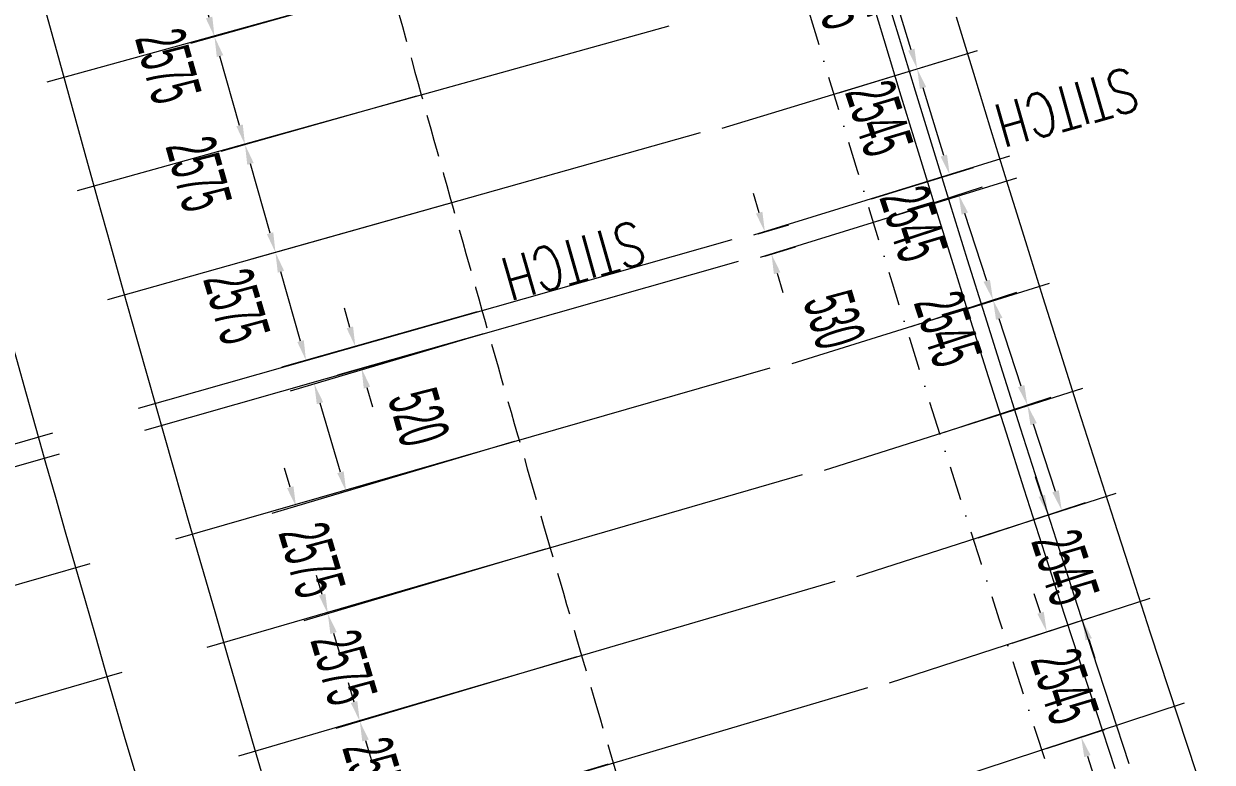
# Model space of a CAD drawing. Header units: millimetres. Extents: x 27228149 to 29012050, y 40856015 to 42918728.
# Drawn here: x 27387293 to 27414605, y 42477527 to 42494492 of the extents above; entities that cross this region are included whole.
import ezdxf

# ---------------------------------------------------------------- set-up
doc = ezdxf.new("R2010")
doc.units = ezdxf.units.MM
doc.header["$LTSCALE"] = 0.05
doc.linetypes.add('DGN Style 3', pattern=[27349.722329, 19535.51595, -7814.20638])
doc.linetypes.add('DGN Style 4', pattern=[31276.361035, 15628.41276, -7814.20638, 19.535516, -7814.20638])
doc.layers.get('Defpoints').update_dxf_attribs({"lineweight": 0})
for name, color, linetype, lineweight in [('InnerEdge_NB', 7, 'Continuous', 0), ('InnerEdge_SB', 7, 'Continuous', 0), ('OuterEdge_SBRamp', 7, 'Continuous', 0), ('PlacementCurve_NB', 1, 'DGN Style 3', 0), ('PlacementCurve_SB', 1, 'DGN Style 3', 0), ('PlacementCurve_SBRamp', 1, 'DGN Style 3', 0), ('S-_ANOT----_A-', 7, 'Continuous', 0), ('S-_ANOT----_T-', 7, 'Continuous', 0), ('S-_SEG-----_E-NB', 3, 'Continuous', 13), ('S-_SEG-----_E-SB', 3, 'Continuous', 13), ('S-_SEG-----_E-SBRamp', 3, 'Continuous', 13), ('S-_WALLLBW-_E-', 40, 'Continuous', 13)]:
    doc.layers.add(name, color=color, linetype=linetype, lineweight=lineweight)
doc.styles.add('Styletxt', font='txt.shx')
doc.styles.add('StyleWORKING', font='WORKING.shx')
doc.dimstyles.new('dim300', dxfattribs={"dimtxt": 750, "dimasz": 750, "dimexe": 375, "dimexo": 375, "dimgap": 375, "dimtad": 1, "dimdec": 0, "dimzin": 11, "dimdsep": 46, "dimtxsty": 'StyleWORKING', "dimsah": 1, "dimcen": 0.09, "dimclrd": 7, "dimclre": 7, "dimadec": 4, "dimazin": 3, "dimtfac": 1, "dimtdec": 0, "dimtmove": 0, "dimatfit": 3, "dimfxl": 1, "dimtolj": 1, "dimtzin": 0, "dimlwd": 0, "dimlwe": 0, "dimarcsym": 0})

# ---------------------------------------------------------------- blocks, each defined once
blk = doc.blocks.new('*D137')
at = {"layer": 'Defpoints', "color": 0, "linetype": 'Continuous', "transparency": 16777216}
for p in [(27407077, 42495889), (27405177, 42495305), (27405916, 42492870)]:
    blk.add_point(p, dxfattribs=at)
at = {"layer": 'S-_ANOT----_A-', "linetype": 'Continuous', "transparency": 16777216}
for p, q in [((27405287, 42495339), (27407627, 42496058)), ((27406026, 42492904), (27408374, 42493625))]:
    blk.add_line(p, q, dxfattribs=at)
at = {"layer": 'S-_ANOT----_A-', "color": 7, "linetype": 'Continuous', "lineweight": 0, "transparency": 16777216}
blk.add_line((27407690, 42493896), (27407212, 42495449), dxfattribs=at)
at = {"layer": 'S-_ANOT----_A-', "color": 7, "linetype": 'Continuous', "transparency": 16777216}
for points in [[(27407285, 42495472), (27407139, 42495427), (27407077, 42495889)], [(27407763, 42493919), (27407616, 42493874), (27407825, 42493456)]]:
    blk.add_solid(points, dxfattribs=at)
at = {"layer": 'S-_ANOT----_A-', "color": 0, "linetype": 'Continuous', "transparency": 16777216, "insert": (27405275, 42497667), "char_height": 1150, "attachment_point": 5, "rotation": 287.084, "style": 'StyleWORKING'}
blk.add_mtext('\\A1;{\\W0.47826;\\C0;2545}', dxfattribs=at)
blk = doc.blocks.new('*D138')
at = {"layer": 'Defpoints', "color": 0, "linetype": 'Continuous', "transparency": 16777216}
for p in [(27408777, 42490570), (27406821, 42489931), (27407578, 42487501)]:
    blk.add_point(p, dxfattribs=at)
at = {"layer": 'S-_ANOT----_A-', "linetype": 'Continuous', "transparency": 16777216}
for p, q in [((27406930, 42489966), (27409323, 42490748)), ((27407688, 42487537), (27410114, 42488329))]:
    blk.add_line(p, q, dxfattribs=at)
at = {"layer": 'S-_ANOT----_A-', "color": 7, "linetype": 'Continuous', "lineweight": 0, "transparency": 16777216}
blk.add_line((27409424, 42488588), (27408919, 42490133), dxfattribs=at)
at = {"layer": 'S-_ANOT----_A-', "color": 7, "linetype": 'Continuous', "transparency": 16777216}
for points in [[(27408992, 42490156), (27408847, 42490109), (27408777, 42490570)], [(27409497, 42488612), (27409351, 42488564), (27409567, 42488151)]]:
    blk.add_solid(points, dxfattribs=at)
at = {"layer": 'S-_ANOT----_A-', "color": 0, "linetype": 'Continuous', "transparency": 16777216, "insert": (27406950, 42492318), "char_height": 1150, "attachment_point": 5, "rotation": 288.0964, "style": 'StyleWORKING'}
blk.add_mtext('\\A1;{\\W0.47826;\\C0;2545}', dxfattribs=at)
blk = doc.blocks.new('*D139')
at = {"layer": 'Defpoints', "color": 0, "linetype": 'Continuous', "transparency": 16777216}
for p in [(27409567, 42488151), (27407578, 42487501), (27408344, 42485074)]:
    blk.add_point(p, dxfattribs=at)
at = {"layer": 'S-_ANOT----_A-', "linetype": 'Continuous', "transparency": 16777216}
for p, q in [((27407688, 42487537), (27410114, 42488329)), ((27408453, 42485110), (27410904, 42485911))]:
    blk.add_line(p, q, dxfattribs=at)
at = {"layer": 'S-_ANOT----_A-', "color": 7, "linetype": 'Continuous', "lineweight": 0, "transparency": 16777216}
blk.add_line((27410215, 42486169), (27409710, 42487714), dxfattribs=at)
at = {"layer": 'S-_ANOT----_A-', "color": 7, "linetype": 'Continuous', "transparency": 16777216}
for points in [[(27409783, 42487737), (27409637, 42487690), (27409567, 42488151)], [(27410288, 42486193), (27410142, 42486145), (27410358, 42485732)]]:
    blk.add_solid(points, dxfattribs=at)
at = {"layer": 'S-_ANOT----_A-', "color": 0, "linetype": 'Continuous', "transparency": 16777216, "insert": (27407741, 42489899), "char_height": 1150, "attachment_point": 5, "rotation": 288.0964, "style": 'StyleWORKING'}
blk.add_mtext('\\A1;{\\W0.47826;\\C0;2545}', dxfattribs=at)
blk = doc.blocks.new('*D140')
at = {"layer": 'Defpoints', "color": 0, "linetype": 'Continuous', "transparency": 16777216}
for p in [(27410358, 42485732), (27408344, 42485074), (27409118, 42482650)]:
    blk.add_point(p, dxfattribs=at)
at = {"layer": 'S-_ANOT----_A-', "linetype": 'Continuous', "transparency": 16777216}
for p, q in [((27408453, 42485110), (27410904, 42485911)), ((27409228, 42482685), (27411695, 42483491))]:
    blk.add_line(p, q, dxfattribs=at)
at = {"layer": 'S-_ANOT----_A-', "color": 7, "linetype": 'Continuous', "lineweight": 0, "transparency": 16777216}
blk.add_line((27411005, 42483750), (27410500, 42485295), dxfattribs=at)
at = {"layer": 'S-_ANOT----_A-', "color": 7, "linetype": 'Continuous', "transparency": 16777216}
for points in [[(27410573, 42485318), (27410428, 42485271), (27410358, 42485732)], [(27411078, 42483774), (27410932, 42483726), (27411148, 42483313)]]:
    blk.add_solid(points, dxfattribs=at)
at = {"layer": 'S-_ANOT----_A-', "color": 0, "linetype": 'Continuous', "transparency": 16777216, "insert": (27408531, 42487480), "char_height": 1150, "attachment_point": 5, "rotation": 288.0964, "style": 'StyleWORKING'}
blk.add_mtext('\\A1;{\\W0.47826;\\C0;2545}', dxfattribs=at)
blk = doc.blocks.new('*D141')
at = {"layer": 'Defpoints', "color": 0, "linetype": 'Continuous', "transparency": 16777216}
for p in [(27409118, 42482650), (27411623, 42480791), (27409900, 42480228)]:
    blk.add_point(p, dxfattribs=at)
at = {"layer": 'S-_ANOT----_A-', "color": 7, "linetype": 'Continuous', "lineweight": 0, "transparency": 16777216}
for p, q in [((27410690, 42483647), (27410547, 42484084)), ((27411766, 42480353), (27411909, 42479916))]:
    blk.add_line(p, q, dxfattribs=at)
at = {"layer": 'S-_ANOT----_A-', "linetype": 'Continuous', "transparency": 16777216}
for p, q in [((27409228, 42482685), (27411379, 42483388)), ((27410010, 42480263), (27412170, 42480969))]:
    blk.add_line(p, q, dxfattribs=at)
at = {"layer": 'S-_ANOT----_A-', "color": 7, "linetype": 'Continuous', "transparency": 16777216}
for points in [[(27410763, 42483671), (27410617, 42483623), (27410833, 42483210)], [(27411839, 42480377), (27411693, 42480330), (27411623, 42480791)]]:
    blk.add_solid(points, dxfattribs=at)
at = {"layer": 'S-_ANOT----_A-', "color": 0, "linetype": 'Continuous', "transparency": 16777216, "insert": (27411229, 42482001), "char_height": 1150, "attachment_point": 5, "rotation": 288.0964, "style": 'StyleWORKING'}
blk.add_mtext('\\A1;{\\W0.47826;\\C0;2545}', dxfattribs=at)
blk = doc.blocks.new('*D327')
at = {"layer": 'Defpoints', "color": 0, "linetype": 'Continuous', "transparency": 16777216}
for p in [(27395060, 42497825), (27390977, 42496671), (27395742, 42495342)]:
    blk.add_point(p, dxfattribs=at)
at = {"layer": 'S-_ANOT----_A-', "linetype": 'Continuous', "transparency": 16777216}
for p, q in [((27394950, 42497794), (27390423, 42496514)), ((27395631, 42495311), (27391124, 42494036))]:
    blk.add_line(p, q, dxfattribs=at)
at = {"layer": 'S-_ANOT----_A-', "color": 7, "linetype": 'Continuous', "lineweight": 0, "transparency": 16777216}
blk.add_line((27391552, 42494635), (27391102, 42496228), dxfattribs=at)
at = {"layer": 'S-_ANOT----_A-', "color": 7, "linetype": 'Continuous', "transparency": 16777216}
for points in [[(27391176, 42496249), (27391028, 42496207), (27390977, 42496671)], [(27391626, 42494656), (27391478, 42494615), (27391677, 42494193)]]:
    blk.add_solid(points, dxfattribs=at)
at = {"layer": 'S-_ANOT----_A-', "color": 0, "linetype": 'Continuous', "transparency": 16777216, "insert": (27389211, 42498476), "char_height": 1150, "attachment_point": 5, "rotation": 285.7881, "style": 'StyleWORKING'}
blk.add_mtext('\\A1;{\\W0.47826;\\C0;2575}', dxfattribs=at)
blk = doc.blocks.new('*D328')
at = {"layer": 'Defpoints', "color": 0, "linetype": 'Continuous', "transparency": 16777216}
for p in [(27395742, 42495342), (27391677, 42494193), (27396430, 42492861)]:
    blk.add_point(p, dxfattribs=at)
at = {"layer": 'S-_ANOT----_A-', "linetype": 'Continuous', "transparency": 16777216}
for p, q in [((27395631, 42495311), (27391124, 42494036)), ((27396319, 42492829), (27391825, 42491559))]:
    blk.add_line(p, q, dxfattribs=at)
at = {"layer": 'S-_ANOT----_A-', "color": 7, "linetype": 'Continuous', "lineweight": 0, "transparency": 16777216}
blk.add_line((27392253, 42492158), (27391802, 42493750), dxfattribs=at)
at = {"layer": 'S-_ANOT----_A-', "color": 7, "linetype": 'Continuous', "transparency": 16777216}
for points in [[(27391876, 42493771), (27391729, 42493729), (27391677, 42494193)], [(27392326, 42492179), (27392179, 42492137), (27392378, 42491715)]]:
    blk.add_solid(points, dxfattribs=at)
at = {"layer": 'S-_ANOT----_A-', "color": 0, "linetype": 'Continuous', "transparency": 16777216, "insert": (27389912, 42495999), "char_height": 1150, "attachment_point": 5, "rotation": 285.7881, "style": 'StyleWORKING'}
blk.add_mtext('\\A1;{\\W0.47826;\\C0;2575}', dxfattribs=at)
blk = doc.blocks.new('*D329')
at = {"layer": 'Defpoints', "color": 0, "linetype": 'Continuous', "transparency": 16777216}
for p in [(27396430, 42492861), (27392378, 42491715), (27397124, 42490381)]:
    blk.add_point(p, dxfattribs=at)
at = {"layer": 'S-_ANOT----_A-', "linetype": 'Continuous', "transparency": 16777216}
for p, q in [((27396319, 42492829), (27391825, 42491559)), ((27397013, 42490350), (27392525, 42489081))]:
    blk.add_line(p, q, dxfattribs=at)
at = {"layer": 'S-_ANOT----_A-', "color": 7, "linetype": 'Continuous', "lineweight": 0, "transparency": 16777216}
blk.add_line((27392953, 42489680), (27392503, 42491272), dxfattribs=at)
at = {"layer": 'S-_ANOT----_A-', "color": 7, "linetype": 'Continuous', "transparency": 16777216}
for points in [[(27392577, 42491293), (27392429, 42491252), (27392378, 42491715)], [(27393027, 42489701), (27392880, 42489659), (27393078, 42489237)]]:
    blk.add_solid(points, dxfattribs=at)
at = {"layer": 'S-_ANOT----_A-', "color": 0, "linetype": 'Continuous', "transparency": 16777216, "insert": (27390612, 42493521), "char_height": 1150, "attachment_point": 5, "rotation": 285.7881, "style": 'StyleWORKING'}
blk.add_mtext('\\A1;{\\W0.47826;\\C0;2575}', dxfattribs=at)
blk = doc.blocks.new('*D330')
at = {"layer": 'Defpoints', "color": 0, "linetype": 'Continuous', "transparency": 16777216}
for p in [(27397967, 42487403), (27393970, 42486216), (27398675, 42484928)]:
    blk.add_point(p, dxfattribs=at)
at = {"layer": 'S-_ANOT----_A-', "linetype": 'Continuous', "transparency": 16777216}
for p, q in [((27397857, 42487371), (27393418, 42486052)), ((27398565, 42484895), (27394152, 42483584))]:
    blk.add_line(p, q, dxfattribs=at)
at = {"layer": 'S-_ANOT----_A-', "color": 7, "linetype": 'Continuous', "lineweight": 0, "transparency": 16777216}
blk.add_line((27394572, 42484188), (27394101, 42485775), dxfattribs=at)
at = {"layer": 'S-_ANOT----_A-', "color": 7, "linetype": 'Continuous', "transparency": 16777216}
for points in [[(27394174, 42485797), (27394027, 42485753), (27393970, 42486216)], [(27394645, 42484210), (27394498, 42484167), (27394703, 42483747)]]:
    blk.add_solid(points, dxfattribs=at)
at = {"layer": 'S-_ANOT----_A-', "color": 0, "linetype": 'Continuous', "transparency": 16777216, "insert": (27392185, 42487999), "char_height": 1150, "attachment_point": 5, "rotation": 286.5479, "style": 'StyleWORKING'}
blk.add_mtext('\\A1;{\\W0.47826;\\C0;2575}', dxfattribs=at)
blk = doc.blocks.new('*D331')
at = {"layer": 'Defpoints', "color": 0, "linetype": 'Continuous', "transparency": 16777216}
for p in [(27398675, 42484928), (27393548, 42483404), (27399390, 42482454)]:
    blk.add_point(p, dxfattribs=at)
at = {"layer": 'S-_ANOT----_A-', "linetype": 'Continuous', "transparency": 16777216}
for p, q in [((27398565, 42484895), (27392997, 42483241)), ((27399279, 42482421), (27393731, 42480772))]:
    blk.add_line(p, q, dxfattribs=at)
at = {"layer": 'S-_ANOT----_A-', "color": 7, "linetype": 'Continuous', "lineweight": 0, "transparency": 16777216}
for p, q in [((27393417, 42483845), (27393286, 42484286)), ((27394413, 42480495), (27394544, 42480054))]:
    blk.add_line(p, q, dxfattribs=at)
at = {"layer": 'S-_ANOT----_A-', "color": 7, "linetype": 'Continuous', "transparency": 16777216}
for points in [[(27393491, 42483867), (27393344, 42483823), (27393548, 42483404)], [(27394486, 42480517), (27394339, 42480473), (27394282, 42480936)]]:
    blk.add_solid(points, dxfattribs=at)
at = {"layer": 'S-_ANOT----_A-', "color": 0, "linetype": 'Continuous', "transparency": 16777216, "insert": (27393916, 42482171), "char_height": 1150, "attachment_point": 5, "rotation": 286.5479, "style": 'StyleWORKING'}
blk.add_mtext('\\A1;{\\W0.47826;\\C0;2575}', dxfattribs=at)
blk = doc.blocks.new('*D332')
at = {"layer": 'Defpoints', "color": 0, "linetype": 'Continuous', "transparency": 16777216}
for p in [(27399390, 42482454), (27394282, 42480936), (27400110, 42479982)]:
    blk.add_point(p, dxfattribs=at)
at = {"layer": 'S-_ANOT----_A-', "linetype": 'Continuous', "transparency": 16777216}
for p, q in [((27399279, 42482421), (27393731, 42480772)), ((27400000, 42479949), (27394464, 42478304))]:
    blk.add_line(p, q, dxfattribs=at)
at = {"layer": 'S-_ANOT----_A-', "color": 7, "linetype": 'Continuous', "lineweight": 0, "transparency": 16777216}
for p, q in [((27394151, 42481377), (27394020, 42481818)), ((27395146, 42478027), (27395277, 42477586))]:
    blk.add_line(p, q, dxfattribs=at)
at = {"layer": 'S-_ANOT----_A-', "color": 7, "linetype": 'Continuous', "transparency": 16777216}
for points in [[(27394224, 42481399), (27394077, 42481355), (27394282, 42480936)], [(27395220, 42478049), (27395073, 42478005), (27395015, 42478468)]]:
    blk.add_solid(points, dxfattribs=at)
at = {"layer": 'S-_ANOT----_A-', "color": 0, "linetype": 'Continuous', "transparency": 16777216, "insert": (27394650, 42479702), "char_height": 1150, "attachment_point": 5, "rotation": 286.5479, "style": 'StyleWORKING'}
blk.add_mtext('\\A1;{\\W0.47826;\\C0;2575}', dxfattribs=at)
blk = doc.blocks.new('*D333')
at = {"layer": 'Defpoints', "color": 0, "linetype": 'Continuous', "transparency": 16777216}
for p in [(27400110, 42479982), (27395015, 42478468), (27400838, 42477512)]:
    blk.add_point(p, dxfattribs=at)
at = {"layer": 'S-_ANOT----_A-', "linetype": 'Continuous', "transparency": 16777216}
for p, q in [((27400000, 42479949), (27394464, 42478304)), ((27400727, 42477479), (27395197, 42475836))]:
    blk.add_line(p, q, dxfattribs=at)
at = {"layer": 'S-_ANOT----_A-', "color": 7, "linetype": 'Continuous', "lineweight": 0, "transparency": 16777216}
for p, q in [((27394884, 42478909), (27394753, 42479350)), ((27395880, 42475559), (27396011, 42475118))]:
    blk.add_line(p, q, dxfattribs=at)
at = {"layer": 'S-_ANOT----_A-', "color": 7, "linetype": 'Continuous', "transparency": 16777216}
for points in [[(27394958, 42478931), (27394811, 42478887), (27395015, 42478468)], [(27395953, 42475580), (27395806, 42475537), (27395748, 42475999)]]:
    blk.add_solid(points, dxfattribs=at)
at = {"layer": 'S-_ANOT----_A-', "color": 0, "linetype": 'Continuous', "transparency": 16777216, "insert": (27395383, 42477234), "char_height": 1150, "attachment_point": 5, "rotation": 286.5479, "style": 'StyleWORKING'}
blk.add_mtext('\\A1;{\\W0.47826;\\C0;2575}', dxfattribs=at)
blk = doc.blocks.new('*D958')
at = {"layer": 'Defpoints', "color": 0, "linetype": 'Continuous', "transparency": 16777216}
for p in [(27397825, 42487903), (27397967, 42487403), (27394913, 42487075)]:
    blk.add_point(p, dxfattribs=at)
at = {"layer": 'S-_ANOT----_A-', "linetype": 'Continuous', "transparency": 16777216}
for p, q in [((27397714, 42487872), (27394360, 42486918)), ((27397856, 42487372), (27394502, 42486418))]:
    blk.add_line(p, q, dxfattribs=at)
at = {"layer": 'S-_ANOT----_A-', "color": 7, "linetype": 'Continuous', "lineweight": 0, "transparency": 16777216}
for p, q in [((27394787, 42487518), (27394661, 42487960)), ((27395181, 42486133), (27395307, 42485690))]:
    blk.add_line(p, q, dxfattribs=at)
at = {"layer": 'S-_ANOT----_A-', "color": 7, "linetype": 'Continuous', "transparency": 16777216}
for points in [[(27394861, 42487538), (27394713, 42487497), (27394913, 42487075)], [(27395255, 42486154), (27395107, 42486112), (27395055, 42486575)]]:
    blk.add_solid(points, dxfattribs=at)
at = {"layer": 'S-_ANOT----_A-', "color": 0, "linetype": 'Continuous', "transparency": 16777216, "insert": (27396370, 42485453), "char_height": 1150, "attachment_point": 5, "rotation": 285.8761, "style": 'StyleWORKING'}
blk.add_mtext('\\A1;{\\W0.47826;\\C0;520}', dxfattribs=at)
blk = doc.blocks.new('*D959')
at = {"layer": 'Defpoints', "color": 0, "linetype": 'Continuous', "transparency": 16777216}
for p in [(27404062, 42489633), (27404325, 42489711), (27404213, 42489125)]:
    blk.add_point(p, dxfattribs=at)
at = {"layer": 'S-_ANOT----_A-', "color": 7, "linetype": 'Continuous', "lineweight": 0, "transparency": 16777216}
for p, q in [((27404194, 42490152), (27404063, 42490593)), ((27404607, 42488762), (27404738, 42488321))]:
    blk.add_line(p, q, dxfattribs=at)
at = {"layer": 'S-_ANOT----_A-', "linetype": 'Continuous', "transparency": 16777216}
for p, q in [((27404172, 42489666), (27404876, 42489875)), ((27404323, 42489157), (27405027, 42489366))]:
    blk.add_line(p, q, dxfattribs=at)
at = {"layer": 'S-_ANOT----_A-', "color": 7, "linetype": 'Continuous', "transparency": 16777216}
for points in [[(27404267, 42490174), (27404120, 42490130), (27404325, 42489711)], [(27404680, 42488783), (27404533, 42488740), (27404476, 42489203)]]:
    blk.add_solid(points, dxfattribs=at)
at = {"layer": 'S-_ANOT----_A-', "color": 0, "linetype": 'Continuous', "transparency": 16777216, "insert": (27405921, 42487690), "char_height": 1150, "attachment_point": 5, "rotation": 286.5385, "style": 'StyleWORKING'}
blk.add_mtext('\\A1;{\\W0.47826;\\C0;530}', dxfattribs=at)
blk = doc.blocks.new('*D1016')
at = {"layer": 'Defpoints', "color": 0, "linetype": 'Continuous', "transparency": 16777216}
for p in [(27407825, 42493456), (27405916, 42492870), (27406664, 42490437)]:
    blk.add_point(p, dxfattribs=at)
at = {"layer": 'S-_ANOT----_A-', "linetype": 'Continuous', "transparency": 16777216}
for p, q in [((27406026, 42492904), (27408374, 42493625)), ((27406774, 42490471), (27409122, 42491193))]:
    blk.add_line(p, q, dxfattribs=at)
at = {"layer": 'S-_ANOT----_A-', "color": 7, "linetype": 'Continuous', "lineweight": 0, "transparency": 16777216}
blk.add_line((27408437, 42491463), (27407960, 42493017), dxfattribs=at)
at = {"layer": 'S-_ANOT----_A-', "color": 7, "linetype": 'Continuous', "transparency": 16777216}
for points in [[(27408033, 42493039), (27407887, 42492994), (27407825, 42493456)], [(27408510, 42491486), (27408364, 42491441), (27408572, 42491024)]]:
    blk.add_solid(points, dxfattribs=at)
at = {"layer": 'S-_ANOT----_A-', "color": 0, "linetype": 'Continuous', "transparency": 16777216, "insert": (27406023, 42495235), "char_height": 1150, "attachment_point": 5, "rotation": 287.084, "style": 'StyleWORKING'}
blk.add_mtext('\\A1;{\\W0.47826;\\C0;2545}', dxfattribs=at)
blk = doc.blocks.new('*D1017')
at = {"layer": 'Defpoints', "color": 0, "linetype": 'Continuous', "transparency": 16777216}
for p in [(27410803, 42480523), (27409900, 42480228), (27410691, 42477809)]:
    blk.add_point(p, dxfattribs=at)
at = {"layer": 'S-_ANOT----_A-', "color": 7, "linetype": 'Continuous', "lineweight": 0, "transparency": 16777216}
for p, q in [((27410660, 42480960), (27410517, 42481397)), ((27411737, 42477666), (27411880, 42477229))]:
    blk.add_line(p, q, dxfattribs=at)
at = {"layer": 'S-_ANOT----_A-', "linetype": 'Continuous', "transparency": 16777216}
for p, q in [((27410010, 42480263), (27411350, 42480701)), ((27410800, 42477844), (27412140, 42478282))]:
    blk.add_line(p, q, dxfattribs=at)
at = {"layer": 'S-_ANOT----_A-', "color": 7, "linetype": 'Continuous', "transparency": 16777216}
for points in [[(27410733, 42480984), (27410587, 42480936), (27410803, 42480523)], [(27411809, 42477690), (27411664, 42477643), (27411594, 42478104)]]:
    blk.add_solid(points, dxfattribs=at)
at = {"layer": 'S-_ANOT----_A-', "color": 0, "linetype": 'Continuous', "transparency": 16777216, "insert": (27411214, 42479272), "char_height": 1150, "attachment_point": 5, "rotation": 288.0964, "style": 'StyleWORKING'}
blk.add_mtext('\\A1;{\\W0.47826;\\C0;2545}', dxfattribs=at)
blk = doc.blocks.new('*D1071')
at = {"layer": 'Defpoints', "color": 0, "linetype": 'Continuous', "transparency": 16777216}
for p in [(27397124, 42490381), (27393078, 42489237), (27397825, 42487903)]:
    blk.add_point(p, dxfattribs=at)
at = {"layer": 'S-_ANOT----_A-', "linetype": 'Continuous', "transparency": 16777216}
for p, q in [((27397013, 42490350), (27392525, 42489081)), ((27397714, 42487872), (27393226, 42486603))]:
    blk.add_line(p, q, dxfattribs=at)
at = {"layer": 'S-_ANOT----_A-', "color": 7, "linetype": 'Continuous', "lineweight": 0, "transparency": 16777216}
blk.add_line((27393654, 42487202), (27393204, 42488795), dxfattribs=at)
at = {"layer": 'S-_ANOT----_A-', "color": 7, "linetype": 'Continuous', "transparency": 16777216}
for points in [[(27393277, 42488815), (27393130, 42488774), (27393078, 42489237)], [(27393728, 42487223), (27393580, 42487181), (27393779, 42486759)]]:
    blk.add_solid(points, dxfattribs=at)
at = {"layer": 'S-_ANOT----_A-', "color": 0, "linetype": 'Continuous', "transparency": 16777216, "insert": (27391313, 42491043), "char_height": 1150, "attachment_point": 5, "rotation": 285.7881, "style": 'StyleWORKING'}
blk.add_mtext('\\A1;{\\W0.47826;\\C0;2575}', dxfattribs=at)

msp = doc.modelspace()

# ---------------------------------------------------------------- linework, layer by layer
at = {"layer": 'InnerEdge_NB'}
msp.add_lwpolyline([(27283724.5, 42878514.7, -0.0568157), (27345588.8, 42682480.7), (27368075.3, 42566916.3, 0.0263705), (27393633.3, 42464653, 0.0426618), (27458420.2, 42303807.1, 0.1075608), (27699785.7, 42006839.6, 0.026969), (27783127.3, 41947329.2), (27839783.5, 41911319.6)], format="xyb", dxfattribs=at)
at = {"layer": 'InnerEdge_SB', "extrusion": (0, 0, -1)}
msp.add_lwpolyline([(-27784629.2, 41949692.3, 0.026969), (-27701533.2, 42009027.3, 0.1075608), (-27460918.9, 42305070.6, 0.0691101), (-27370363.7, 42569291.8)], format="xyb", dxfattribs=at)
at = {"layer": 'OuterEdge_SBRamp', "flags": 128}
msp.add_lwpolyline([(27403240.3, 42507095.9), (27403611.4, 42505796.3), (27403984.9, 42504497.5), (27404360.7, 42503199.3), (27404738.9, 42501901.7), (27405119.4, 42500604.9), (27405502.2, 42499308.7), (27405887.4, 42498013.3), (27406274.9, 42496718.5), (27406664.7, 42495424.5), (27407056.9, 42494131.1), (27407451.4, 42492838.5), (27407848.2, 42491546.5), (27408247.4, 42490255.3), (27408648.9, 42488964.8), (27409052.7, 42487675), (27409458.8, 42486386), (27409867.2, 42485097.7), (27410278, 42483810.1), (27410691.1, 42482523.3), (27411106.5, 42481237.2), (27411524.2, 42479951.9), (27411944.3, 42478667.3), (27412366.6, 42477383.5)], dxfattribs=at)
at = {"layer": 'PlacementCurve_NB'}
msp.add_lwpolyline([(27288809.3, 42846343.4, -0.0480477), (27337834.2, 42680971.8), (27359958.8, 42567267.3, 0.0690894), (27451045.4, 42301107.2, 0.1079959), (27694979, 42000696.1, 0.0193193), (27725549.4, 41977271, 0.0146476), (27778701.6, 41940923.9), (27835716.4, 41904662.4)], format="xyb", dxfattribs=at)
at = {"layer": 'PlacementCurve_SB'}
msp.add_lwpolyline([(27305541.4, 42854039, -0.0482858), (27355899.2, 42684467.3), (27377998.9, 42570890.3, 0.0688708), (27467496.8, 42309348.2, 0.1110949), (27715510, 42007942.3, 0.028125), (27802629.8, 41947720.4), (27845874.9, 41921290)], format="xyb", dxfattribs=at)
at = {"layer": 'PlacementCurve_SBRamp', "linetype": 'DGN Style 4', "extrusion": (0, 0, -1), "flags": 128}
msp.add_lwpolyline([(-27411245.5, 42476122.5), (-27410557.9, 42478212.6), (-27410137.1, 42479499.7), (-27409718.5, 42480787.5), (-27409302.3, 42482076.1), (-27408888.4, 42483365.4), (-27408476.9, 42484655.5), (-27408067.6, 42485946.3), (-27407660.7, 42487237.8), (-27407256.1, 42488530.1), (-27406853.9, 42489823.1), (-27406453.9, 42491116.9), (-27406056.3, 42492411.3), (-27405661.1, 42493706.5), (-27405268.1, 42495002.4), (-27404877.5, 42496298.9), (-27404489.3, 42497596.2), (-27404103.4, 42498894.2), (-27403719.8, 42500192.9), (-27403338.6, 42501492.2), (-27402959.7, 42502792.3), (-27402583.1, 42504093), (-27402208.9, 42505394.4), (-27401837, 42506696.5), (-27401467.5, 42507999.2), (-27401100.3, 42509302.6), (-27400735.5, 42510606.7), (-27400373.1, 42511911.4), (-27400012.9, 42513216.8), (-27399655.2, 42514522.8), (-27399299.8, 42515829.5), (-27398946.7, 42517136.8), (-27398596, 42518444.7), (-27398247.7, 42519753.3), (-27397901.7, 42521062.5), (-27397558.1, 42522372.3), (-27397216.8, 42523682.7), (-27396877.9, 42524993.8), (-27396541.4, 42526305.4), (-27396207.2, 42527617.7), (-27395875.4, 42528930.5), (-27395545.9, 42530244), (-27395218.9, 42531558), (-27394894.2, 42532872.6), (-27394571.8, 42534187.8), (-27394251.9, 42535503.6), (-27393934.3, 42536820), (-27393619, 42538136.9), (-27393306.2, 42539454.4), (-27392995.7, 42540772.5), (-27392687.6, 42542091.1), (-27392381.9, 42543410.3), (-27392078.5, 42544730), (-27391777.6, 42546050.3), (-27391479, 42547371.1), (-27391182.8, 42548692.4), (-27390888.9, 42550014.3), (-27390597.5, 42551336.7), (-27390308.4, 42552659.6), (-27390021.8, 42553983.1), (-27389737.5, 42555307), (-27389455.6, 42556631.5), (-27389176.3, 42557955.2)], dxfattribs=at)
at = {"layer": 'S-_SEG-----_E-NB'}
for p, q in [((27372112, 42480589.5), (27387964.7, 42485093.1)), ((27388103.8, 42484603.4), (27372253.3, 42480091.8)), ((27372981.6, 42477542.5), (27388820.4, 42482094.6)), ((27389543.6, 42479587.8), (27373716.5, 42474995))]:
    msp.add_line(p, q, dxfattribs=at)
at = {"layer": 'S-_SEG-----_E-SB'}
for p, q in [((27387831.1, 42493159.8), (27401418.6, 42496908.1)), ((27388524.6, 42490658.2), (27402128.3, 42494448.4)), ((27389224.4, 42488158.4), (27402845.2, 42491990.8)), ((27389930.6, 42485660.3), (27403569.5, 42489535.4)), ((27390073.9, 42485156.4), (27403716.5, 42489040.1)), ((27390787.7, 42482660.5), (27404449.5, 42486587.5)), ((27391508, 42480166.5), (27405189.8, 42484137)), ((27392234.6, 42477674.3), (27405937.3, 42481688.9)), ((27392967.6, 42475184), (27406692.1, 42479243))]:
    msp.add_line(p, q, dxfattribs=at)
at = {"layer": 'S-_SEG-----_E-SBRamp'}
for p, q in [((27409205.6, 42493873.7), (27403339.2, 42492083.4)), ((27409949.6, 42491452.9), (27404062.1, 42489632.9)), ((27410106.2, 42490946.3), (27404213.1, 42489124.5)), ((27410860.2, 42488528.5), (27404944.9, 42486676.5)), ((27411622.4, 42486113.3), (27405684, 42484230.6)), ((27412392.6, 42483700.7), (27406430.4, 42481786.7)), ((27413171.1, 42481290.7), (27407184.1, 42479344.9)), ((27413957.6, 42478883.3), (27407945, 42476905.2))]:
    msp.add_line(p, q, dxfattribs=at)
at = {"layer": 'S-_WALLLBW-_E-', "flags": 128}
for points in [[(27412699, 42477493.1), (27412276.8, 42478776.4), (27411857, 42480060.3), (27411439.5, 42481345.1), (27411024.2, 42482630.5), (27410611.3, 42483916.8), (27410200.8, 42485203.7), (27409792.5, 42486491.5), (27409386.6, 42487779.9), (27408983, 42489069.1), (27408581.7, 42490359), (27408182.7, 42491649.6), (27407786.1, 42492940.9), (27407391.8, 42494233), (27406999.8, 42495525.7), (27406610.1, 42496819.2), (27406222.8, 42498113.3), (27405837.8, 42499408.2), (27405455.2, 42500703.7), (27405074.8, 42502000), (27404696.9, 42503296.9), (27404321.2, 42504594.5), (27403947.9, 42505892.8), (27403576.9, 42507191.7)], [(27414452.1, 42476651.8), (27414028.5, 42477931.8), (27413607.1, 42479212.7), (27413188, 42480494.2), (27412771.3, 42481776.6), (27412356.9, 42483059.7), (27411944.7, 42484343.5), (27411534.9, 42485628.1), (27411127.4, 42486913.4), (27410722.3, 42488199.4), (27410319.4, 42489486.2), (27409918.9, 42490773.6), (27409520.6, 42492061.8), (27409124.7, 42493350.8), (27408731.2, 42494640.4)]]:
    msp.add_lwpolyline(points, dxfattribs=at)

# ---------------------------------------------------------------- texts
at = {"layer": 'S-_ANOT----_T-', "linetype": 'Continuous', "style": 'Styletxt', "width": 0.75}
for p in [(27412715.7, 42493505.2), (27401382.3, 42489978)]:
    msp.add_text('STITCH', height=1000, rotation=195.85602, dxfattribs=at).set_placement(p)

# ---------------------------------------------------------------- dimensions: what is measured, and where the dimension line sits
at = {"layer": 'S-_ANOT----_A-', "linetype": 'Continuous'}
for base, p1, p2, angle, override, picture, middle, turn in [((27390976.6, 42496670.6), (27395741.8, 42495342.1), (27395060.2, 42497825.2), 105.78814, {"dimscale": 1000, "dimtxt": 1.15, "dimasz": 0.46, "dimexe": 0.575, "dimexo": 0.115, "dimgap": 0.2875, "dimtad": 1, "dimtih": 0, "dimtoh": 0, "dimlfac": 1, "dimsah": 1, "dimcen": 0, "dimse1": 0, "dimse2": 0, "dimclre": 256, "dimclrt": 0, "dimtol": 0, "dimtfac": 1, "dimtofl": 0, "dimtmove": 2, "dimatfit": 3, "dimfrac": 0, "dimtolj": 1, "dimlwe": 65535}, '*D327', (27389211, 42498476.4), 285.78814), ((27407077, 42495889.1), (27405916.4, 42492869.9), (27405176.9, 42495305.1), 107.08399, {"dimscale": 1000, "dimtxt": 1.15, "dimasz": 0.46, "dimexe": 0.575, "dimexo": 0.115, "dimgap": 0.2875, "dimtad": 1, "dimtih": 0, "dimtoh": 0, "dimlfac": 1, "dimsah": 1, "dimcen": 0, "dimse1": 0, "dimse2": 0, "dimclre": 256, "dimclrt": 0, "dimtol": 0, "dimtfac": 1, "dimtofl": 0, "dimtmove": 2, "dimatfit": 3, "dimfrac": 0, "dimtolj": 1, "dimlwe": 65535}, '*D137', (27405275.5, 42497667.2), 287.08399), ((27391677.2, 42494192.8), (27396429.7, 42492860.7), (27395741.8, 42495342.1), 105.78814, {"dimscale": 1000, "dimtxt": 1.15, "dimasz": 0.46, "dimexe": 0.575, "dimexo": 0.115, "dimgap": 0.2875, "dimtad": 1, "dimtih": 0, "dimtoh": 0, "dimlfac": 1, "dimsah": 1, "dimcen": 0, "dimse1": 0, "dimse2": 0, "dimclre": 256, "dimclrt": 0, "dimtol": 0, "dimtfac": 1, "dimtofl": 0, "dimtmove": 2, "dimatfit": 3, "dimfrac": 0, "dimtolj": 1, "dimlwe": 65535}, '*D328', (27389911.6, 42495998.6), 285.78814), ((27407824.7, 42493456.4), (27406664, 42490437.2), (27405916.4, 42492869.9), 107.08399, {"dimscale": 1000, "dimtxt": 1.15, "dimasz": 0.46, "dimexe": 0.575, "dimexo": 0.115, "dimgap": 0.2875, "dimtad": 1, "dimtih": 0, "dimtoh": 0, "dimlfac": 1, "dimsah": 1, "dimcen": 0, "dimse1": 0, "dimse2": 0, "dimclre": 256, "dimclrt": 0, "dimtol": 0, "dimtfac": 1, "dimtofl": 0, "dimtmove": 2, "dimatfit": 3, "dimfrac": 0, "dimtolj": 1, "dimlwe": 65535}, '*D1016', (27406023.1, 42495234.5), 287.08399), ((27392377.8, 42491715), (27397124, 42490381), (27396429.7, 42492860.7), 105.78814, {"dimscale": 1000, "dimtxt": 1.15, "dimasz": 0.46, "dimexe": 0.575, "dimexo": 0.115, "dimgap": 0.2875, "dimtad": 1, "dimtih": 0, "dimtoh": 0, "dimlfac": 1, "dimsah": 1, "dimcen": 0, "dimse1": 0, "dimse2": 0, "dimclre": 256, "dimclrt": 0, "dimtol": 0, "dimtfac": 1, "dimtofl": 0, "dimtmove": 2, "dimatfit": 3, "dimfrac": 0, "dimtolj": 1, "dimlwe": 65535}, '*D329', (27390612.2, 42493520.7), 285.78814), ((27408776.6, 42490569.8), (27407578.3, 42487501), (27406820.6, 42489930.6), 108.0964, {"dimscale": 1000, "dimtxt": 1.15, "dimasz": 0.46, "dimexe": 0.575, "dimexo": 0.115, "dimgap": 0.2875, "dimtad": 1, "dimtih": 0, "dimtoh": 0, "dimlfac": 1, "dimsah": 1, "dimcen": 0, "dimse1": 0, "dimse2": 0, "dimclre": 256, "dimclrt": 0, "dimtol": 0, "dimtfac": 1, "dimtofl": 0, "dimtmove": 2, "dimatfit": 3, "dimfrac": 0, "dimtolj": 1, "dimlwe": 65535}, '*D138', (27406950.2, 42492317.9), 288.0964), ((27393078.4, 42489237.2), (27397824.6, 42487903.2), (27397124, 42490381), 105.78814, {"dimscale": 1000, "dimtxt": 1.15, "dimasz": 0.46, "dimexe": 0.575, "dimexo": 0.115, "dimgap": 0.2875, "dimtad": 1, "dimtih": 0, "dimtoh": 0, "dimlfac": 1, "dimsah": 1, "dimcen": 0, "dimse1": 0, "dimse2": 0, "dimclre": 256, "dimclrt": 0, "dimtol": 0, "dimtfac": 1, "dimtofl": 0, "dimtmove": 2, "dimatfit": 3, "dimfrac": 0, "dimtolj": 1, "dimlwe": 65535}, '*D1071', (27391312.8, 42491042.9), 285.78814), ((27409567, 42488150.9), (27408344.2, 42485074), (27407578.3, 42487501), 108.0964, {"dimscale": 1000, "dimtxt": 1.15, "dimasz": 0.46, "dimexe": 0.575, "dimexo": 0.115, "dimgap": 0.2875, "dimtad": 1, "dimtih": 0, "dimtoh": 0, "dimlfac": 1, "dimsah": 1, "dimcen": 0, "dimse1": 0, "dimse2": 0, "dimclre": 256, "dimclrt": 0, "dimtol": 0, "dimtfac": 1, "dimtofl": 0, "dimtmove": 2, "dimatfit": 3, "dimfrac": 0, "dimtolj": 1, "dimlwe": 65535}, '*D139', (27407740.7, 42489899), 288.0964), ((27404324.8, 42489710.9), (27404213.1, 42489124.5), (27404062.1, 42489632.9), 106.53848, {"dimscale": 1000, "dimtxt": 1.15, "dimasz": 0.46, "dimexe": 0.575, "dimexo": 0.115, "dimgap": 0.2875, "dimtad": 1, "dimtih": 0, "dimtoh": 0, "dimlfac": 1, "dimsah": 1, "dimcen": 0, "dimse1": 0, "dimse2": 0, "dimclre": 256, "dimclrt": 0, "dimtol": 0, "dimtfac": 1, "dimtofl": 0, "dimtmove": 2, "dimatfit": 3, "dimfrac": 0, "dimtolj": 1, "dimlwe": 65535}, '*D959', (27405921, 42487690), 286.53848), ((27393969.5, 42486215.7), (27398675, 42484927.6), (27397966.8, 42487403.3), 106.54794, {"dimscale": 1000, "dimtxt": 1.15, "dimasz": 0.46, "dimexe": 0.575, "dimexo": 0.115, "dimgap": 0.2875, "dimtad": 1, "dimtih": 0, "dimtoh": 0, "dimlfac": 1, "dimsah": 1, "dimcen": 0, "dimse1": 0, "dimse2": 0, "dimclre": 256, "dimclrt": 0, "dimtol": 0, "dimtfac": 1, "dimtofl": 0, "dimtmove": 2, "dimatfit": 3, "dimfrac": 0, "dimtolj": 1, "dimlwe": 65535}, '*D330', (27392184.5, 42487999.1), 286.54794), ((27410357.5, 42485731.9), (27409118.2, 42482649.5), (27408344.2, 42485074), 108.0964, {"dimscale": 1000, "dimtxt": 1.15, "dimasz": 0.46, "dimexe": 0.575, "dimexo": 0.115, "dimgap": 0.2875, "dimtad": 1, "dimtih": 0, "dimtoh": 0, "dimlfac": 1, "dimsah": 1, "dimcen": 0, "dimse1": 0, "dimse2": 0, "dimclre": 256, "dimclrt": 0, "dimtol": 0, "dimtfac": 1, "dimtofl": 0, "dimtmove": 2, "dimatfit": 3, "dimfrac": 0, "dimtolj": 1, "dimlwe": 65535}, '*D140', (27408531.2, 42487480), 288.0964), ((27394912.9, 42487075.1), (27397966.8, 42487403.3), (27397824.6, 42487903.2), 105.87608, {"dimscale": 1000, "dimtxt": 1.15, "dimasz": 0.46, "dimexe": 0.575, "dimexo": 0.115, "dimgap": 0.2875, "dimtad": 1, "dimtih": 0, "dimtoh": 0, "dimlfac": 1, "dimsah": 1, "dimcen": 0, "dimse1": 0, "dimse2": 0, "dimclre": 256, "dimclrt": 0, "dimtol": 0, "dimtfac": 1, "dimtofl": 0, "dimtmove": 2, "dimatfit": 3, "dimfrac": 0, "dimtolj": 1, "dimlwe": 65535}, '*D958', (27396370.3, 42485453.1), 285.87608), ((27393548.3, 42483404.4), (27399389.5, 42482453.8), (27398675, 42484927.6), 106.54794, {"dimscale": 1000, "dimtxt": 1.15, "dimasz": 0.46, "dimexe": 0.575, "dimexo": 0.115, "dimgap": 0.2875, "dimtad": 1, "dimtih": 0, "dimtoh": 0, "dimlfac": 1, "dimsah": 1, "dimcen": 0, "dimse1": 0, "dimse2": 0, "dimclre": 256, "dimclrt": 0, "dimtol": 0, "dimtfac": 1, "dimtofl": 0, "dimtmove": 2, "dimatfit": 3, "dimfrac": 0, "dimtolj": 1, "dimlwe": 65535}, '*D331', (27393916.3, 42482170.6), 286.54794), ((27411623.1, 42480790.7), (27409118.2, 42482649.5), (27409900.3, 42480227.7), 108.0964, {"dimscale": 1000, "dimtxt": 1.15, "dimasz": 0.46, "dimexe": 0.575, "dimexo": 0.115, "dimgap": 0.2875, "dimtad": 1, "dimjust": 0, "dimtih": 0, "dimtoh": 0, "dimlfac": 1, "dimsah": 1, "dimcen": 0, "dimse1": 0, "dimse2": 0, "dimclre": 256, "dimclrt": 0, "dimtol": 0, "dimtfac": 1, "dimtofl": 0, "dimtmove": 2, "dimatfit": 3, "dimfrac": 0, "dimtolj": 1, "dimlwe": 65535}, '*D141', (27411229.1, 42482000.6), 288.0964), ((27394281.7, 42480936.1), (27400110.4, 42479981.7), (27399389.5, 42482453.8), 106.54794, {"dimscale": 1000, "dimtxt": 1.15, "dimasz": 0.46, "dimexe": 0.575, "dimexo": 0.115, "dimgap": 0.2875, "dimtad": 1, "dimtih": 0, "dimtoh": 0, "dimlfac": 1, "dimsah": 1, "dimcen": 0, "dimse1": 0, "dimse2": 0, "dimclre": 256, "dimclrt": 0, "dimtol": 0, "dimtfac": 1, "dimtofl": 0, "dimtmove": 2, "dimatfit": 3, "dimfrac": 0, "dimtolj": 1, "dimlwe": 65535}, '*D332', (27394649.7, 42479702.3), 286.54794), ((27410803.2, 42480522.7), (27410690.8, 42477808.6), (27409900.4, 42480227.7), 108.0964, {"dimscale": 1000, "dimtxt": 1.15, "dimasz": 0.46, "dimexe": 0.575, "dimexo": 0.115, "dimgap": 0.2875, "dimtad": 1, "dimtih": 0, "dimtoh": 0, "dimlfac": 1, "dimsah": 1, "dimcen": 0, "dimse1": 0, "dimse2": 0, "dimclre": 256, "dimclrt": 0, "dimtol": 0, "dimtfac": 1, "dimtofl": 0, "dimtmove": 2, "dimatfit": 3, "dimfrac": 0, "dimtolj": 1, "dimlwe": 65535}, '*D1017', (27411213.5, 42479271.6), 288.0964), ((27395015.1, 42478467.8), (27400837.5, 42477511.5), (27400110.4, 42479981.7), 106.54794, {"dimscale": 1000, "dimtxt": 1.15, "dimasz": 0.46, "dimexe": 0.575, "dimexo": 0.115, "dimgap": 0.2875, "dimtad": 1, "dimtih": 0, "dimtoh": 0, "dimlfac": 1, "dimsah": 1, "dimcen": 0, "dimse1": 0, "dimse2": 0, "dimclre": 256, "dimclrt": 0, "dimtol": 0, "dimtfac": 1, "dimtofl": 0, "dimtmove": 2, "dimatfit": 3, "dimfrac": 0, "dimtolj": 1, "dimlwe": 65535}, '*D333', (27395383.1, 42477234), 286.54794)]:
    dim = msp.add_linear_dim(base=base, p1=p1, p2=p2, angle=angle, text='{\\W0.47826;\\C0;<>}', dimstyle='dim300', override=override, dxfattribs=at)
    dim.commit()
    dim.dimension.update_dxf_attribs({"geometry": picture, "text_midpoint": middle, "dimtype": 160, "text_rotation": turn})

doc.saveas('drawing.dxf')
